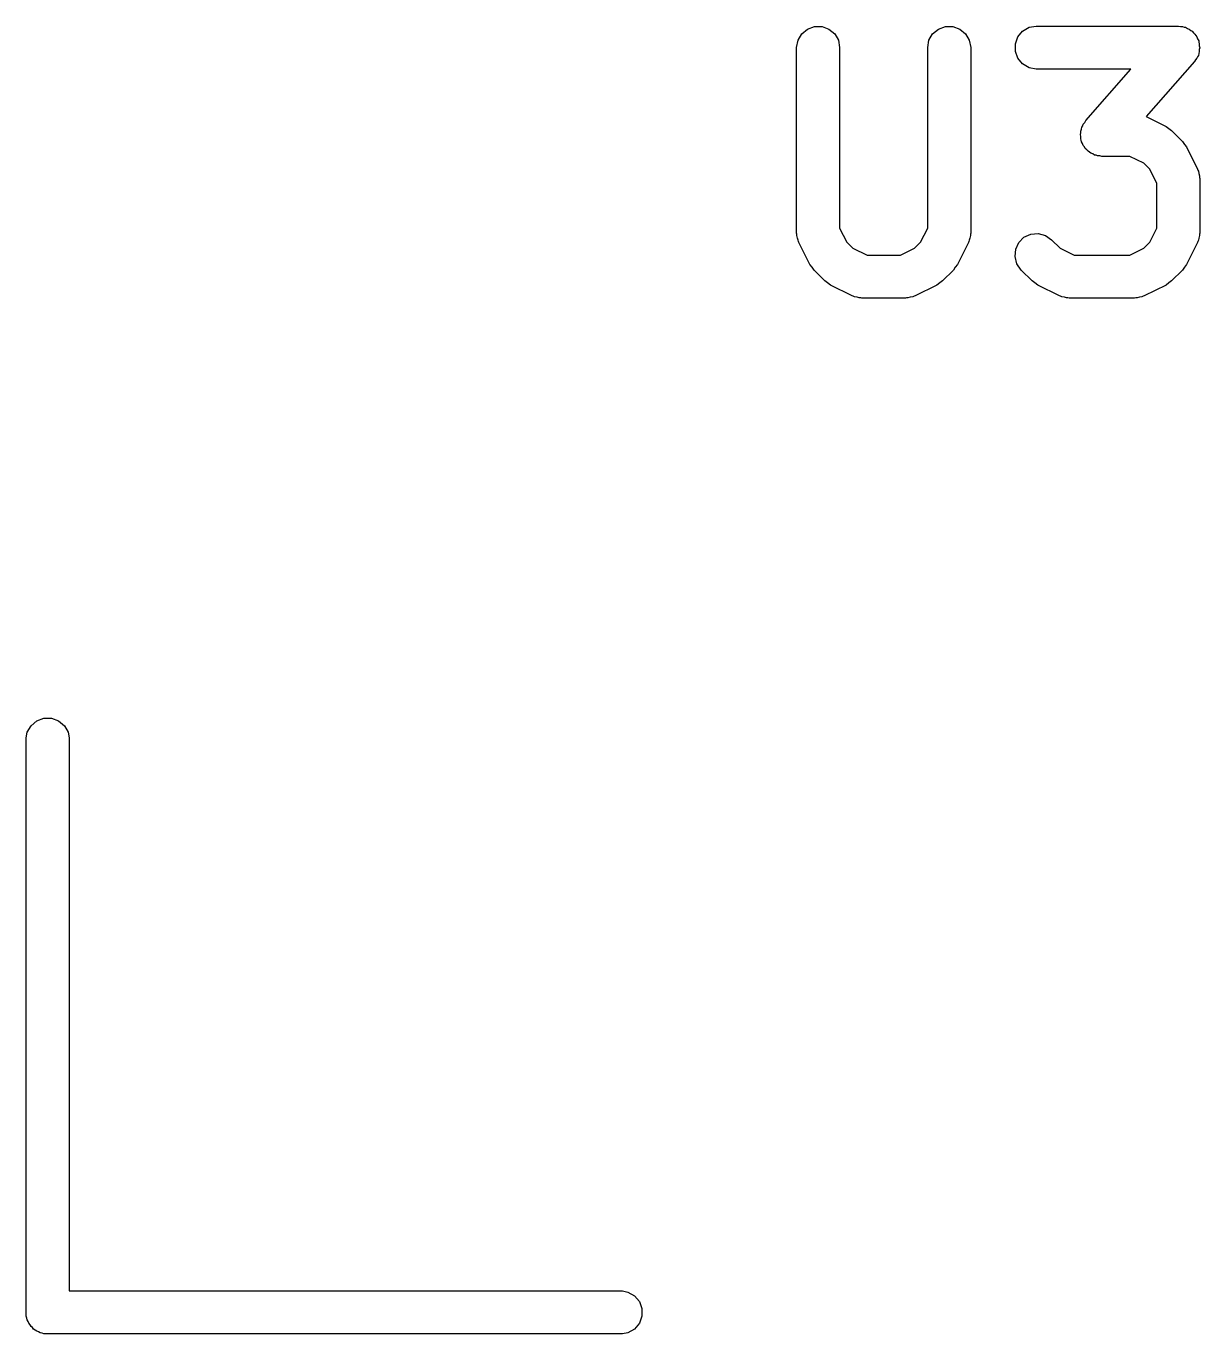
# Model space of a CAD drawing. Extents: x 553.3 to 630.8, y 408.7 to 458.1.
# Drawn here: x 610.505 to 614.603, y 451.476 to 456.043 of the extents above; entities that cross this region are included whole.
import ezdxf

# ---------------------------------------------------------------- set-up
doc = ezdxf.new("R2010")
doc.units = 0
doc.header["$MEASUREMENT"] = 0
doc.layers.add('BLACK', color=7, linetype='CONTINUOUS')

msp = doc.modelspace()

# ---------------------------------------------------------------- linework, layer by layer
at = {"layer": 'BLACK', "linetype": 'CONTINUOUS'}
for p, q in [((613.2, 455.994), (613.213, 456.016)), ((613.213, 456.016), (613.233, 456.033)), ((613.233, 456.033), (613.257, 456.042)), ((613.257, 456.042), (613.284, 456.042)), ((613.284, 456.042), (613.308, 456.033)), ((613.308, 456.033), (613.328, 456.016)), ((613.328, 456.016), (613.341, 455.994)), ((613.657, 455.994), (613.67, 456.016)), ((613.67, 456.016), (613.69, 456.033)), ((613.69, 456.033), (613.715, 456.042)), ((613.715, 456.042), (613.741, 456.042)), ((613.741, 456.042), (613.765, 456.033)), ((613.765, 456.033), (613.785, 456.016)), ((613.785, 456.016), (613.798, 455.994)), ((613.967, 456.006), (613.984, 456.026)), ((613.984, 456.026), (614.007, 456.039)), ((614.007, 456.039), (614.032, 456.043)), ((614.032, 456.043), (614.528, 456.043)), ((614.528, 456.043), (614.535, 456.042)), ((614.535, 456.042), (614.542, 456.042)), ((614.542, 456.042), (614.548, 456.04)), ((614.548, 456.04), (614.553, 456.039)), ((614.553, 456.039), (614.56, 456.035)), ((614.56, 456.035), (614.566, 456.032)), ((614.566, 456.032), (614.571, 456.028)), ((614.571, 456.028), (614.576, 456.026)), ((614.576, 456.026), (614.581, 456.02)), ((614.581, 456.02), (614.586, 456.015)), ((614.586, 456.015), (614.589, 456.01)), ((613.195, 455.968), (613.2, 455.994)), ((613.341, 455.994), (613.345, 455.968)), ((613.653, 455.968), (613.657, 455.994)), ((613.798, 455.994), (613.803, 455.968)), ((613.959, 455.981), (613.967, 456.006)), ((613.959, 455.955), (613.959, 455.981)), ((614.589, 456.01), (614.593, 456.006)), ((614.593, 456.006), (614.595, 455.999)), ((614.595, 455.999), (614.599, 455.992)), ((614.599, 455.992), (614.599, 455.987)), ((614.599, 455.987), (614.601, 455.981)), ((614.601, 455.981), (614.601, 455.974)), ((614.601, 455.974), (614.603, 455.967)), ((613.195, 455.32), (613.195, 455.968)), ((613.345, 455.968), (613.345, 455.338)), ((613.653, 455.338), (613.653, 455.968)), ((613.803, 455.968), (613.803, 455.32)), ((613.967, 455.931), (613.959, 455.955)), ((613.984, 455.911), (613.967, 455.931)), ((614.588, 455.925), (614.584, 455.919)), ((614.593, 455.931), (614.588, 455.925)), ((614.595, 455.936), (614.593, 455.931)), ((614.598, 455.941), (614.595, 455.936)), ((614.599, 455.948), (614.598, 455.941)), ((614.601, 455.955), (614.599, 455.948)), ((614.603, 455.967), (614.601, 455.961)), ((614.601, 455.961), (614.601, 455.955)), ((614.007, 455.898), (613.984, 455.911)), ((614.032, 455.893), (614.007, 455.898)), ((614.362, 455.893), (614.032, 455.893)), ((614.205, 455.713), (614.362, 455.893)), ((614.584, 455.919), (614.416, 455.727)), ((614.194, 455.695), (614.196, 455.701)), ((614.196, 455.701), (614.201, 455.706)), ((614.201, 455.706), (614.205, 455.713)), ((614.416, 455.727), (614.485, 455.692)), ((614.186, 455.665), (614.187, 455.671)), ((614.187, 455.658), (614.186, 455.665)), ((614.187, 455.676), (614.19, 455.683)), ((614.187, 455.671), (614.187, 455.676)), ((614.187, 455.65), (614.187, 455.658)), ((614.189, 455.645), (614.187, 455.65)), ((614.19, 455.683), (614.191, 455.69)), ((614.191, 455.69), (614.194, 455.695)), ((614.485, 455.692), (614.495, 455.685)), ((614.495, 455.685), (614.504, 455.678)), ((614.504, 455.678), (614.543, 455.64)), ((614.19, 455.639), (614.189, 455.645)), ((614.193, 455.633), (614.19, 455.639)), ((614.196, 455.626), (614.193, 455.633)), ((614.2, 455.621), (614.196, 455.626)), ((614.203, 455.616), (614.2, 455.621)), ((614.208, 455.611), (614.203, 455.616)), ((614.213, 455.606), (614.208, 455.611)), ((614.218, 455.603), (614.213, 455.606)), ((614.543, 455.64), (614.549, 455.63)), ((614.549, 455.63), (614.557, 455.621)), ((614.557, 455.621), (614.595, 455.544)), ((614.222, 455.599), (614.218, 455.603)), ((614.229, 455.597), (614.222, 455.599)), ((614.235, 455.593), (614.229, 455.597)), ((614.241, 455.592), (614.235, 455.593)), ((614.246, 455.59), (614.241, 455.592)), ((614.254, 455.59), (614.246, 455.59)), ((614.261, 455.588), (614.254, 455.59)), ((614.358, 455.588), (614.261, 455.588)), ((614.407, 455.564), (614.358, 455.588)), ((614.428, 455.543), (614.407, 455.564)), ((614.453, 455.493), (614.428, 455.543)), ((614.595, 455.544), (614.596, 455.54)), ((614.596, 455.54), (614.598, 455.537)), ((614.598, 455.537), (614.6, 455.528)), ((614.6, 455.528), (614.602, 455.52)), ((614.602, 455.52), (614.602, 455.515)), ((614.602, 455.515), (614.603, 455.511)), ((614.453, 455.338), (614.453, 455.493)), ((614.603, 455.511), (614.603, 455.32)), ((613.345, 455.338), (613.37, 455.289)), ((613.628, 455.289), (613.653, 455.338)), ((614.428, 455.289), (614.453, 455.338)), ((613.196, 455.316), (613.195, 455.32)), ((613.196, 455.312), (613.196, 455.316)), ((613.198, 455.303), (613.196, 455.312)), ((613.2, 455.295), (613.198, 455.303)), ((613.202, 455.291), (613.2, 455.295)), ((613.203, 455.287), (613.202, 455.291)), ((613.241, 455.211), (613.203, 455.287)), ((613.37, 455.289), (613.391, 455.268)), ((613.607, 455.268), (613.628, 455.289)), ((613.795, 455.287), (613.757, 455.211)), ((613.796, 455.291), (613.795, 455.287)), ((613.798, 455.295), (613.796, 455.291)), ((613.8, 455.303), (613.798, 455.295)), ((613.802, 455.312), (613.8, 455.303)), ((613.803, 455.32), (613.802, 455.316)), ((613.802, 455.316), (613.802, 455.312)), ((613.96, 455.264), (613.971, 455.287)), ((613.971, 455.287), (613.989, 455.306)), ((613.989, 455.306), (614.013, 455.317)), ((614.013, 455.317), (614.039, 455.319)), ((614.039, 455.319), (614.064, 455.312)), ((614.064, 455.312), (614.085, 455.297)), ((614.085, 455.297), (614.115, 455.268)), ((614.407, 455.268), (614.428, 455.289)), ((614.595, 455.287), (614.557, 455.211)), ((614.596, 455.291), (614.595, 455.287)), ((614.598, 455.295), (614.596, 455.291)), ((614.6, 455.303), (614.598, 455.295)), ((614.602, 455.312), (614.6, 455.303)), ((614.603, 455.32), (614.602, 455.316)), ((614.602, 455.316), (614.602, 455.312)), ((613.391, 455.268), (613.441, 455.243)), ((613.441, 455.243), (613.558, 455.243)), ((613.558, 455.243), (613.607, 455.268)), ((613.958, 455.238), (613.96, 455.264)), ((614.115, 455.268), (614.164, 455.243)), ((614.164, 455.243), (614.358, 455.243)), ((614.358, 455.243), (614.407, 455.268)), ((613.249, 455.201), (613.241, 455.211)), ((613.256, 455.191), (613.249, 455.201)), ((613.749, 455.201), (613.743, 455.191)), ((613.757, 455.211), (613.749, 455.201)), ((613.964, 455.213), (613.958, 455.238)), ((613.979, 455.191), (613.964, 455.213)), ((614.549, 455.201), (614.543, 455.191)), ((614.557, 455.211), (614.549, 455.201)), ((613.294, 455.153), (613.256, 455.191)), ((613.303, 455.146), (613.294, 455.153)), ((613.704, 455.153), (613.695, 455.146)), ((613.743, 455.191), (613.704, 455.153)), ((614.017, 455.153), (613.979, 455.191)), ((614.027, 455.146), (614.017, 455.153)), ((614.504, 455.153), (614.495, 455.146)), ((614.543, 455.191), (614.504, 455.153)), ((613.313, 455.139), (613.303, 455.146)), ((613.389, 455.101), (613.313, 455.139)), ((613.685, 455.139), (613.609, 455.101)), ((613.695, 455.146), (613.685, 455.139)), ((614.037, 455.139), (614.027, 455.146)), ((614.113, 455.101), (614.037, 455.139)), ((614.485, 455.139), (614.409, 455.101)), ((614.495, 455.146), (614.485, 455.139)), ((613.393, 455.1), (613.389, 455.101)), ((613.397, 455.098), (613.393, 455.1)), ((613.406, 455.096), (613.397, 455.098)), ((613.414, 455.094), (613.406, 455.096)), ((613.419, 455.094), (613.414, 455.094)), ((613.423, 455.093), (613.419, 455.094)), ((613.575, 455.093), (613.423, 455.093)), ((613.579, 455.094), (613.575, 455.093)), ((613.584, 455.094), (613.579, 455.094)), ((613.592, 455.096), (613.584, 455.094)), ((613.601, 455.098), (613.592, 455.096)), ((613.605, 455.1), (613.601, 455.098)), ((613.609, 455.101), (613.605, 455.1)), ((614.117, 455.1), (614.113, 455.101)), ((614.121, 455.098), (614.117, 455.1)), ((614.13, 455.096), (614.121, 455.098)), ((614.138, 455.094), (614.13, 455.096)), ((614.142, 455.094), (614.138, 455.094)), ((614.147, 455.093), (614.142, 455.094)), ((614.375, 455.093), (614.147, 455.093)), ((614.379, 455.094), (614.375, 455.093)), ((614.384, 455.094), (614.379, 455.094)), ((614.392, 455.096), (614.384, 455.094)), ((614.401, 455.098), (614.392, 455.096)), ((614.405, 455.1), (614.401, 455.098)), ((614.409, 455.101), (614.405, 455.1)), ((610.509, 453.577), (610.522, 453.6)), ((610.522, 453.6), (610.542, 453.617)), ((610.542, 453.617), (610.567, 453.626)), ((610.567, 453.626), (610.593, 453.626)), ((610.593, 453.626), (610.618, 453.617)), ((610.618, 453.617), (610.639, 453.6)), ((610.639, 453.6), (610.652, 453.577)), ((610.505, 453.557), (610.509, 453.577)), ((610.505, 451.544), (610.505, 453.557)), ((610.652, 453.577), (610.655, 453.557)), ((610.655, 453.557), (610.655, 451.626)), ((610.655, 451.626), (612.587, 451.626)), ((612.587, 451.626), (612.606, 451.622)), ((612.606, 451.622), (612.629, 451.609)), ((612.629, 451.609), (612.646, 451.589)), ((612.646, 451.589), (612.655, 451.564)), ((610.505, 451.538), (610.505, 451.544)), ((610.505, 451.544), (610.505, 451.544)), ((612.655, 451.564), (612.655, 451.538)), ((610.507, 451.531), (610.505, 451.538)), ((610.509, 451.525), (610.507, 451.531)), ((610.512, 451.519), (610.509, 451.525)), ((610.514, 451.513), (610.512, 451.519)), ((610.519, 451.508), (610.514, 451.513)), ((610.522, 451.502), (610.519, 451.508)), ((610.527, 451.498), (610.522, 451.502)), ((610.531, 451.492), (610.527, 451.498)), ((612.646, 451.513), (612.629, 451.492)), ((612.655, 451.538), (612.646, 451.513)), ((610.537, 451.489), (610.531, 451.492)), ((610.542, 451.485), (610.537, 451.489)), ((610.548, 451.483), (610.542, 451.485)), ((610.554, 451.479), (610.548, 451.483)), ((610.561, 451.478), (610.554, 451.479)), ((610.567, 451.476), (610.561, 451.478)), ((610.574, 451.476), (610.567, 451.476)), ((612.587, 451.476), (610.574, 451.476)), ((610.574, 451.476), (610.574, 451.476)), ((612.606, 451.479), (612.587, 451.476)), ((612.629, 451.492), (612.606, 451.479))]:
    msp.add_line(p, q, dxfattribs=at)

doc.saveas('drawing.dxf')
